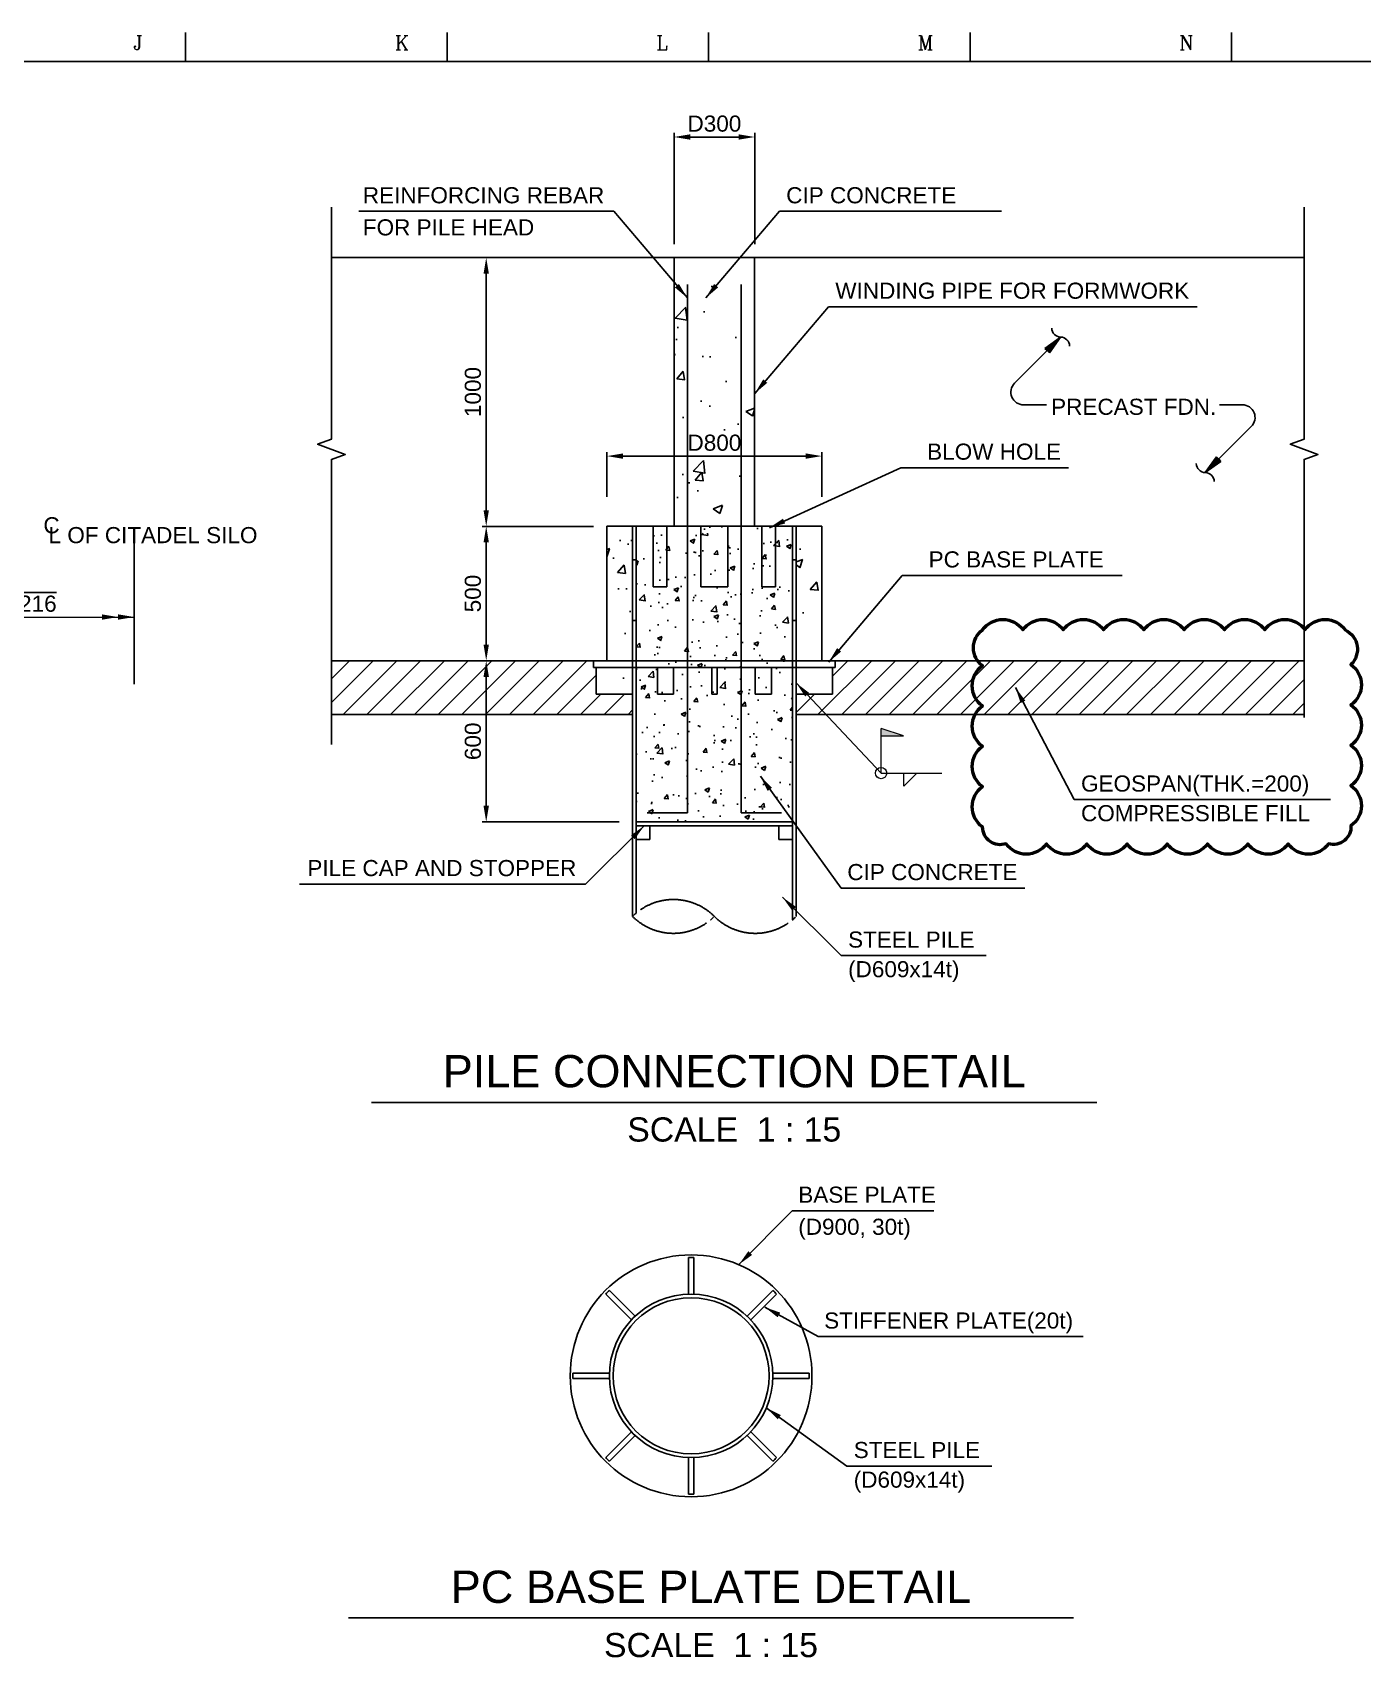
# Model space of a CAD drawing. Header units: millimetres. Extents: x 2448621 to 2484291, y -423869 to -398639.
# Drawn here: x 2467696 to 2477599, y -411046 to -398951 of the extents above; entities that cross this region are included whole.
import ezdxf
from ezdxf.enums import TextEntityAlignment as Align

# ---------------------------------------------------------------- set-up
doc = ezdxf.new("R2010")
doc.units = ezdxf.units.MM
doc.header["$LTSCALE"] = 30
for name, pattern in [('CEN', [62, 60, -1, 0, -1]), ('CENTER', [2, 1.25, -0.25, 0.25, -0.25]), ('CENTER1', [23.5, 20, -1.25, 1, -1.25])]:
    doc.linetypes.add(name, pattern=pattern)
doc.layers.get('Defpoints').update_dxf_attribs({"color": 140})
for name, color, linetype in [('1', 7, 'Continuous'), ('1CEN', 1, 'CEN'), ('3', 3, 'Continuous'), ('C_BLOCK', 7, 'Continuous'), ('C_CEN', 1, 'CENTER'), ('C_CONC', 3, 'Continuous'), ('C_Conc_footing', 3, 'Continuous'), ('C_STEEL', 2, 'Continuous'), ('C_TEXT_01', 2, 'Continuous'), ('CEN', 1, 'CENTER1'), ('CS-RBAR-MINR', 6, 'Continuous'), ('DIM-SCALE', 7, 'Continuous'), ('TAN-TIT', 30, 'Continuous'), ('TITLE', 7, 'Continuous')]:
    doc.layers.add(name, color=color, linetype=linetype)
doc.layers.add('C_DIM', color=7, linetype='Continuous', lineweight=0)
doc.layers.add('C_REV', color=4, linetype='Continuous', lineweight=50)
doc.styles.add('Arial', font='arial.ttf')
doc.styles.add('COM', font='COMPLEX', dxfattribs={"height": 5})
doc.linetypes.add('ZIGZAG', pattern='A,0.00254,-5.08,[131,ltypeshp.shx,S=5.08,R=0,X=-5.08,Y=0],-10.16,[131,ltypeshp.shx,S=5.08,R=180,X=5.08,Y=0],-5.08', length=20.32254)
doc.dimstyles.new('일반도면_0030', dxfattribs={"dimtxt": 120, "dimasz": 120, "dimexe": 30, "dimexo": 100, "dimgap": 37.5, "dimtad": 1, "dimdec": 0, "dimzin": 0, "dimdsep": 46, "dimtxsty": 'Arial', "dimcen": -150, "dimclrd": 7, "dimclre": 7, "dimclrt": 2, "dimadec": 8, "dimazin": 0, "dimtfac": 1, "dimtdec": 0, "dimtix": 1, "dimtmove": 2, "dimatfit": 3, "dimfxl": 1, "dimtolj": 1, "dimtzin": 0, "dimarcsym": 0})
doc.dimstyles.new('일반도면_0050', dxfattribs={"dimtxt": 200, "dimasz": 200, "dimexe": 50, "dimexo": 250, "dimgap": 75, "dimtad": 1, "dimdec": 0, "dimzin": 0, "dimdsep": 46, "dimtxsty": 'Arial', "dimcen": -250, "dimclrd": 7, "dimclre": 7, "dimclrt": 2, "dimadec": 0, "dimazin": 0, "dimtfac": 1, "dimtdec": 0, "dimtix": 1, "dimtmove": 2, "dimatfit": 3, "dimfxl": 1, "dimtolj": 1, "dimtzin": 0, "dimarcsym": 0})

# ---------------------------------------------------------------- blocks, each defined once
blk = doc.blocks.new('BORDER')
at = {"layer": 'TAN-TIT'}
for p, q in [((134763, 164680), (134763, 166122)), ((147741, 164680), (147741, 166122)), ((160720, 164680), (160720, 166122)), ((173699, 164680), (173699, 166122)), ((186677, 164680), (186677, 166122)), ((232823, 164680), (4977, 164680))]:
    blk.add_line(p, q, dxfattribs=at)
at = {"layer": 'TAN-TIT', "style": 'COM'}
for s, p in [('J', (132167, 165257)), ('K', (145146, 165257)), ('L', (158124, 165257)), ('M', (171103, 165257)), ('M', (171103, 165257)), ('N', (184082, 165257))]:
    blk.add_text(s, height=721, dxfattribs=at).set_placement(p)
blk = doc.blocks.new('S1')
at = {"layer": 'C_BLOCK', "color": 1, "linetype": 'Continuous'}
for p, q in [((1.58, 7.47), (-3.5, 2.39)), ((-0.15, 6.23), (1.58, 7.47)), ((-0.04, 6.22), (1.28, 7.17)), ((1.28, 7.17), (0.33, 5.84)), ((1.58, 7.47), (0.34, 5.74)), ((0.1, 5.98), (-0.15, 6.23)), ((-0.04, 6.22), (0.33, 5.84)), ((0.06, 6.21), (0.98, 6.87)), ((0.06, 6.21), (0.33, 5.95)), ((0.1, 5.98), (0.34, 5.74)), ((0.17, 6.21), (0.68, 6.57)), ((0.17, 6.21), (0.32, 6.06)), ((0.68, 6.57), (0.32, 6.06)), ((0.98, 6.87), (0.33, 5.95)), ((0, 0), (-2.51, 0))]:
    blk.add_line(p, q, dxfattribs=at)
for centre, radius, start, end in [((1.61, 8.49), 1.02, 181.7902, 268.2045), ((1.55, 6.45), 1.02, 1.7902, 88.2045), ((-2.51, 1.4), 1.4, 135, 270)]:
    blk.add_arc(centre, radius, start, end, dxfattribs=at)
blk = doc.blocks.new('*D31')
at = {"layer": 'Defpoints', "color": 0}
for p in [(2471074, -403627), (2471873, -403627), (2472164, -404827)]:
    blk.add_point(p, dxfattribs=at)
at = {"layer": 'DIM-SCALE', "color": 7, "lineweight": -2}
for p, q in [((2471773, -403627), (2471044, -403627)), ((2471074, -404707), (2471074, -403747)), ((2472064, -404827), (2471044, -404827))]:
    blk.add_line(p, q, dxfattribs=at)
at = {"layer": 'DIM-SCALE', "color": 7}
for points in [[(2471054, -403747), (2471094, -403747), (2471074, -403627)], [(2471054, -404707), (2471094, -404707), (2471074, -404827)]]:
    blk.add_solid(points, dxfattribs=at)
at = {"layer": 'DIM-SCALE', "color": 2, "insert": (2470975, -404227), "char_height": 120, "attachment_point": 5, "rotation": 90, "style": 'Arial'}
blk.add_mtext('\\A1;600', dxfattribs=at)
blk = doc.blocks.new('*D32')
at = {"layer": 'Defpoints', "color": 0}
for p in [(2471074, -402627), (2471973, -402627), (2471873, -403627)]:
    blk.add_point(p, dxfattribs=at)
at = {"layer": 'DIM-SCALE', "color": 7, "lineweight": -2}
for p, q in [((2471873, -402627), (2471044, -402627)), ((2471074, -403507), (2471074, -402747)), ((2471773, -403627), (2471044, -403627))]:
    blk.add_line(p, q, dxfattribs=at)
at = {"layer": 'DIM-SCALE', "color": 7}
for points in [[(2471054, -402747), (2471094, -402747), (2471074, -402627)], [(2471054, -403507), (2471094, -403507), (2471074, -403627)]]:
    blk.add_solid(points, dxfattribs=at)
at = {"layer": 'DIM-SCALE', "color": 2, "insert": (2470975, -403127), "char_height": 120, "attachment_point": 5, "rotation": 90, "style": 'Arial'}
blk.add_mtext('\\A1;500', dxfattribs=at)
blk = doc.blocks.new('*D33')
at = {"layer": 'Defpoints', "color": 0}
for p in [(2471074, -400627), (2472173, -400627), (2471973, -402627)]:
    blk.add_point(p, dxfattribs=at)
at = {"layer": 'DIM-SCALE', "color": 7, "lineweight": -2}
for p, q in [((2472073, -400627), (2471044, -400627)), ((2471074, -402507), (2471074, -400747)), ((2471873, -402627), (2471044, -402627))]:
    blk.add_line(p, q, dxfattribs=at)
at = {"layer": 'DIM-SCALE', "color": 7}
for points in [[(2471054, -400747), (2471094, -400747), (2471074, -400627)], [(2471054, -402507), (2471094, -402507), (2471074, -402627)]]:
    blk.add_solid(points, dxfattribs=at)
at = {"layer": 'DIM-SCALE', "color": 2, "insert": (2470975, -401627), "char_height": 120, "attachment_point": 5, "rotation": 90, "style": 'Arial'}
blk.add_mtext('\\A1;1000', dxfattribs=at)
blk = doc.blocks.new('*D34')
at = {"layer": 'Defpoints', "color": 0}
for p in [(2473073, -399729), (2472473, -400627), (2473073, -400627)]:
    blk.add_point(p, dxfattribs=at)
at = {"layer": 'DIM-SCALE', "color": 7, "lineweight": -2}
for p, q in [((2472473, -400527), (2472473, -399699)), ((2472593, -399729), (2472953, -399729)), ((2473073, -400527), (2473073, -399699))]:
    blk.add_line(p, q, dxfattribs=at)
at = {"layer": 'DIM-SCALE', "color": 7}
for points in [[(2472593, -399709), (2472593, -399749), (2472473, -399729)], [(2472953, -399709), (2472953, -399749), (2473073, -399729)]]:
    blk.add_solid(points, dxfattribs=at)
at = {"layer": 'DIM-SCALE', "color": 2, "insert": (2472773, -399630), "char_height": 120, "attachment_point": 5, "style": 'Arial'}
blk.add_mtext('\\A1;D300', dxfattribs=at)
blk = doc.blocks.new('*D35')
at = {"layer": 'Defpoints', "color": 0}
for p in [(2473573, -402104), (2471973, -402506), (2473573, -402506)]:
    blk.add_point(p, dxfattribs=at)
at = {"layer": 'DIM-SCALE', "color": 7, "lineweight": -2}
for p, q in [((2471973, -402406), (2471973, -402074)), ((2472093, -402104), (2473453, -402104)), ((2473573, -402406), (2473573, -402074))]:
    blk.add_line(p, q, dxfattribs=at)
at = {"layer": 'DIM-SCALE', "color": 7}
for points in [[(2472093, -402084), (2472093, -402124), (2471973, -402104)], [(2473453, -402084), (2473453, -402124), (2473573, -402104)]]:
    blk.add_solid(points, dxfattribs=at)
at = {"layer": 'DIM-SCALE', "color": 2, "insert": (2472773, -402005), "char_height": 120, "attachment_point": 5, "style": 'Arial'}
blk.add_mtext('\\A1;D800', dxfattribs=at)

msp = doc.modelspace()

# ---------------------------------------------------------------- hatches: boundary and pattern name
h = msp.add_hatch()
h.set_pattern_fill('AR-CONC', color=8, scale=50, style=0)
h.set_pattern_definition([(50, (-28853.95, 2522.2), (358.63009, -31.376067), [37.5, -412.5]), (355, (-28853.95, 2522.2), (-69.375667, 376.096067), [30, -330]), (100.4514, (-28824.06, 2519.6), (289.25469, 344.71977), [31.870095, -350.571056]), (46.1842, (-28853.95, 2622.2), (533.620524, -82.75951), [56.25, -618.75]), (96.6356, (-28809.5, 2615.3), (467.33135, 487.05894), [47.80514, -525.8565]), (351.1842, (-28853.95, 2622.2), (467.33097, 487.0593), [45, -495]), (21, (-28803.95, 2597.2), (298.453526, -201.309445), [37.5, -412.5]), (326, (-28803.95, 2597.2), (121.657666, 362.57502), [30, -330]), (71.4514, (-28779.08, 2580.43), (420.111314, 161.26525), [31.870095, -350.571056]), (37.5, (-28853.95, 2522.21), (6.0799277, 166.446927), [0, -326, 0, -335, 0, -331.25]), (7.5, (-28853.95, 2522.21), (131.534769, 197.205856), [0, -191, 0, -318.5, 0, -126.25]), (327.5, (-28965.45, 2522.21), (266.911218, -11.277436), [0, -125, 0, -390, 0, -517.5]), (317.5, (-29015.45, 2522.2), (291.593085, 50.052491), [0, -162.5, 0, -259, 0, -367.5])])
h.paths.add_polyline_path([(2472772.7, -403626.7), (2472191.7, -403626.7), (2472191.7, -403826.7), (2472772.7, -403826.7)])
h.paths.add_polyline_path([(2472772.7, -403826.7), (2472191.7, -403826.7), (2472191.7, -404826.7), (2472772.7, -404826.7)])
h.paths.add_polyline_path([(2473353.7, -403826.7), (2472772.7, -403826.7), (2472772.7, -404826.7), (2473353.7, -404826.7)])
h.paths.add_polyline_path([(2473353.7, -403626.7), (2472772.7, -403626.7), (2472772.7, -403826.7), (2473353.7, -403826.7)])
h.paths.add_polyline_path([(2473353.7, -402626.7), (2473072.7, -402626.7), (2472772.7, -402626.7), (2472772.7, -402826.7), (2472872.7, -402826.7), (2472872.7, -403326.7), (2472772.7, -403326.7), (2472772.7, -403626.7), (2473353.7, -403626.7)])
h.paths.add_polyline_path([(2472872.7, -402826.7), (2472772.7, -402826.7), (2472772.7, -403326.7), (2472872.7, -403326.7)], flags=17)
h.paths.add_polyline_path([(2472772.7, -402826.7), (2472672.7, -402826.7), (2472672.7, -403326.7), (2472772.7, -403326.7)], flags=17)
h.paths.add_polyline_path([(2472772.7, -402676.7), (2472191.7, -402676.7), (2472191.7, -403626.7), (2472772.7, -403626.7), (2472772.7, -403326.7), (2472672.7, -403326.7), (2472672.7, -402826.7), (2472772.7, -402826.7)])
at = {"layer": 'C_BLOCK'}
msp.add_hatch(color=256, dxfattribs=at).paths.add_polyline_path([(2474014.3, -404132), (2474014.3, -404187.3), (2474180.1, -404187.3)])
at = {"layer": 'C_CONC'}
h = msp.add_hatch(dxfattribs=at)
h.set_pattern_fill('AR-CONC', color=8, scale=100, style=0)
h.set_pattern_definition([(50, (-28853.95, 2322.2), (717.26018, -62.75213), [75, -825]), (355, (-28853.95, 2322.2), (-138.75133, 752.19213), [60, -660]), (100.4514, (-28794.2, 2317), (578.50938, 689.43954), [63.7402, -701.14211]), (46.1842, (-28853.95, 2522.2), (1067.24105, -165.519), [112.5, -1237.5]), (96.6356, (-28765, 2508.4), (934.6627, 974.11787), [95.6103, -1051.713]), (351.1842, (-28854, 2522.2), (934.66195, 974.1186), [90, -990]), (21, (-28753.95, 2472.2), (596.90705, -402.61889), [75, -825]), (326, (-28753.95, 2472.2), (243.31533, 725.15005), [60, -660]), (71.4514, (-28704.2, 2438.66), (840.22263, 322.5305), [63.7402, -701.14211]), (37.5, (-28853.95, 2322.2), (12.159855, 332.893854), [0, -652, 0, -670, 0, -662.5]), (7.5, (-28853.95, 2322.2), (263.069537, 394.41171), [0, -382, 0, -637, 0, -252.5]), (327.5, (-29076.95, 2322.2), (533.822436, -22.554872), [0, -250, 0, -780, 0, -1035]), (317.5, (-29176.95, 2322.2), (583.18617, 100.10498), [0, -325, 0, -518, 0, -735])])
h.paths.add_polyline_path([(2473072.7, -400826.7), (2472472.7, -400826.7), (2472472.7, -402626.7), (2471972.7, -402626.7), (2471972.7, -403826.7), (2472163.7, -403826.7), (2472163.7, -402826.7), (2473381.7, -402826.7), (2473381.7, -403826.7), (2473572.7, -403826.7), (2473572.7, -402626.7), (2473072.7, -402626.7)])
at = {"layer": 'C_CONC', "ltscale": 0.1}
h = msp.add_hatch(dxfattribs=at)
h.set_pattern_fill('ANSI31', color=1, scale=1000, style=0)
h.set_pattern_definition([(45, (0, 0), (-88.3883476, 88.3883476), [])])
h.paths.add_polyline_path([(2472163.7, -404026.7), (2472163.7, -403876.7), (2471892.7, -403876.7), (2471892.7, -403676.7), (2471872.7, -403676.7), (2471872.7, -403626.7), (2469921, -403626.7), (2469921, -404026.7)])
h.paths.add_polyline_path([(2474714.4, -404026.7, -0.1165979), (2474770.4, -403963.8, -0.5205671), (2474770.4, -403663.8, -0.0822534), (2474732.6, -403626.7), (2473672.7, -403626.7), (2473672.7, -403676.7), (2473652.7, -403676.7), (2473652.7, -403876.7), (2473381.7, -403876.7), (2473381.7, -404026.7)])
h.paths.add_polyline_path([(2474732.6, -403626.7, 0.0822534), (2474770.4, -403663.8, 0.5205671), (2474770.4, -403963.8, 0.1165979), (2474714.4, -404026.7), (2477163.9, -404026.7), (2477163.9, -403626.7)])

# ---------------------------------------------------------------- linework, layer by layer
at = {"layer": '1CEN', "color": 1, "linetype": 'CENTER', "ltscale": 0.1}
msp.add_line((2468452.7, -402741.7), (2468452.7, -403802.7), dxfattribs=at)
at = {"layer": '3'}
for p, q in [((2472163.7, -402626.7), (2472163.7, -405530.2)), ((2472163.7, -402626.7), (2473381.7, -402626.7)), ((2472191.7, -402626.7), (2472191.7, -405504.5)), ((2473353.7, -402626.7), (2473353.7, -405555.8)), ((2473381.7, -402626.7), (2473381.7, -405530.2)), ((2472163.7, -402876.7), (2472191.7, -402876.7)), ((2473353.7, -402876.7), (2473381.7, -402876.7)), ((2472163.7, -403326.7), (2472191.7, -403326.7)), ((2473353.7, -403326.7), (2473381.7, -403326.7))]:
    msp.add_line(p, q, dxfattribs=at)
for points in [[(2472318.2, -402626.7), (2472418.2, -402626.7), (2472418.2, -403076.7), (2472318.2, -403076.7)], [(2472672.7, -402626.7), (2472872.7, -402626.7), (2472872.7, -403076.7), (2472672.7, -403076.7)], [(2473227.2, -402626.7), (2473127.2, -402626.7), (2473127.2, -403076.7), (2473227.2, -403076.7)]]:
    msp.add_lwpolyline(points, close=True, dxfattribs=at)
at = {"layer": 'C_CEN', "linetype": 'Continuous'}
for points in [[(2469921, -400252.3), (2469921, -401978.5), (2469818, -402016), (2470024, -402091), (2469921, -402128.5), (2469921, -404249.7)], [(2477163.9, -400252.3), (2477163.9, -401978.5), (2477060.9, -402016), (2477266.9, -402091), (2477163.9, -402128.5), (2477163.9, -404049.7)]]:
    msp.add_lwpolyline(points, dxfattribs=at)
at = {"layer": 'C_CONC', "color": 4}
for p, q in [((2471972.7, -403626.7), (2471972.7, -402626.7)), ((2471972.7, -402626.7), (2472472.7, -402626.7)), ((2473072.7, -402626.7), (2473572.7, -402626.7)), ((2473572.7, -403626.7), (2473572.7, -402626.7))]:
    msp.add_line(p, q, dxfattribs=at)
at = {"layer": 'C_CONC', "color": 1, "ltscale": 0.1}
for p, q in [((2472163.7, -404026.7), (2469921, -404026.7)), ((2477163.9, -404026.7), (2473381.7, -404026.7))]:
    msp.add_line(p, q, dxfattribs=at)
at = {"layer": 'C_CONC'}
for points in [[(2469921, -400626.7), (2477163.9, -400626.7)], [(2473353.7, -404826.7), (2472191.7, -404826.7)], [(2473353.7, -404856.7), (2472191.7, -404856.7)], [(2472291.7, -404856.7), (2472291.7, -404956.7), (2472191.7, -404956.7)], [(2473253.7, -404856.7), (2473253.7, -404956.7), (2473353.7, -404956.7)]]:
    msp.add_lwpolyline(points, dxfattribs=at)
at = {"layer": 'C_CONC', "color": 1, "ltscale": 0.1}
msp.add_lwpolyline([(2477163.9, -403626.7), (2469921, -403626.7)], dxfattribs=at)
at = {"layer": 'C_Conc_footing', "color": 4, "linetype": 'ZIGZAG', "ltscale": 0.002}
for p, q in [((2472472.7, -400626.7), (2472472.7, -402626.7)), ((2473072.7, -400626.7), (2473072.7, -402626.7))]:
    msp.add_line(p, q, dxfattribs=at)
at = {"layer": 'C_DIM', "color": 7}
for p, q in [((2466869.1, -403301.9), (2468452.7, -403301.9)), ((2474180.1, -404187.3), (2474014.3, -404132)), ((2474014.3, -404187.3), (2474014.3, -404132)), ((2474014.3, -404463.6), (2474014.3, -404132)), ((2474014.3, -404187.3), (2474180.1, -404187.3)), ((2474014.3, -404463.6), (2474466.9, -404463.6)), ((2474280.6, -404463.6), (2474183.9, -404560.3)), ((2474183.9, -404560.3), (2474183.9, -404463.6))]:
    msp.add_line(p, q, dxfattribs=at)
msp.add_circle((2474014.3, -404463.6), 41.4, dxfattribs=at)
for points in [[(2468212.7, -403281.9), (2468212.7, -403321.9), (2468332.7, -403301.9)], [(2468332.7, -403281.9), (2468332.7, -403321.9), (2468452.7, -403301.9)]]:
    msp.add_solid(points, dxfattribs=at)
at = {"layer": 'C_REV'}
msp.add_lwpolyline([(2474770.4, -403398, -0.5205671), (2475070.4, -403398, -0.5205671), (2475370.4, -403398, -0.5205671), (2475670.4, -403398, -0.5205671), (2475970.4, -403398, -0.5205671), (2476270.4, -403398, -0.5205671), (2476570.4, -403398, -0.5205671), (2476870.4, -403398, -0.5205671), (2477170.4, -403398, -0.5205671), (2477470.4, -403398, -0.5205671), (2477512.4, -403656.1, -0.5205671), (2477512.4, -403956.1, -0.5205671), (2477512.4, -404256.1, -0.5205671), (2477512.4, -404556.1, -0.5205671), (2477512.4, -404856.1, -0.5205671), (2477345.2, -404989, -0.5205671), (2477045.2, -404989, -0.5205671), (2476745.2, -404989, -0.5205671), (2476445.2, -404989, -0.5205671), (2476145.2, -404989, -0.5205671), (2475845.2, -404989, -0.5205671), (2475545.2, -404989, -0.5205671), (2475245.2, -404989, -0.5205671), (2474945.2, -404989, -0.5205671), (2474770.4, -404863.8, -0.5205671), (2474770.4, -404563.8, -0.5205671), (2474770.4, -404263.8, -0.5205671), (2474770.4, -403963.8, -0.5205671), (2474770.4, -403663.8, -0.5205671), (2474770.4, -403398, -0.5205671)], format="xyb", dxfattribs=at)
at = {"layer": 'C_STEEL'}
for p, q in [((2472163.7, -403626.7), (2471872.7, -403626.7)), ((2471872.7, -403626.7), (2471872.7, -403676.7)), ((2473672.7, -403676.7), (2471872.7, -403676.7)), ((2471892.7, -403676.7), (2471892.7, -403876.7)), ((2472348.2, -403676.7), (2472348.2, -403876.7)), ((2472468.7, -403876.7), (2472468.7, -403676.7)), ((2472752.7, -403676.7), (2472752.7, -403876.7)), ((2472792.7, -403676.7), (2472792.7, -403876.7)), ((2473076.7, -403876.7), (2473076.7, -403676.7)), ((2473197.2, -403676.7), (2473197.2, -403876.7)), ((2473381.7, -403626.7), (2473672.7, -403626.7)), ((2473652.7, -403676.7), (2473652.7, -403876.7)), ((2473672.7, -403626.7), (2473672.7, -403676.7)), ((2472163.7, -403876.7), (2471892.7, -403876.7)), ((2472468.7, -403876.7), (2472348.2, -403876.7)), ((2472752.7, -403876.7), (2472792.7, -403876.7)), ((2473076.7, -403876.7), (2473197.2, -403876.7)), ((2473381.7, -403876.7), (2473652.7, -403876.7)), ((2472579.7, -408340.9), (2472579.7, -408069.8)), ((2472619.7, -408340.9), (2472619.7, -408069.8)), ((2472183.4, -408505), (2471991.7, -408313.3)), ((2473015.9, -408505), (2473207.6, -408313.3)), ((2472155.1, -408533.3), (2471963.4, -408341.6)), ((2473044.2, -408533.3), (2473235.9, -408341.6)), ((2471991, -408929.6), (2471719.9, -408929.6)), ((2473208.3, -408929.6), (2473479.4, -408929.6)), ((2471991, -408969.6), (2471719.9, -408969.6)), ((2473208.3, -408969.6), (2473479.4, -408969.6)), ((2472155.1, -409365.8), (2471963.4, -409557.5)), ((2472183.4, -409394.1), (2471991.7, -409585.8)), ((2473015.9, -409394.1), (2473207.6, -409585.8)), ((2473044.2, -409365.8), (2473235.9, -409557.5)), ((2472579.7, -409558.2), (2472579.7, -409829.3)), ((2472619.7, -409558.2), (2472619.7, -409829.3))]:
    msp.add_line(p, q, dxfattribs=at)
for radius in [900, 609, 581]:
    msp.add_circle((2472599.7, -408949.6), radius, dxfattribs=at)
for start, end in [(88.69771, 91.30229), (133.69771, 136.30229), (43.69771, 46.30229), (178.69771, 181.30229), (358.69771, 1.30229), (223.69771, 226.30229), (313.69771, 316.30229), (268.69771, 271.30229)]:
    msp.add_arc((2472599.7, -408949.6), 880, start, end, dxfattribs=at)
at = {"layer": 'CEN', "color": 3}
for points in [[(2472163.7, -405530.2, -0.4142136), (2472772.7, -405530.2, 0.4142136), (2473381.7, -405530.2, 0.4142136)], [(2472163.7, -405530.2, 0.4142136), (2472772.7, -405530.2)]]:
    msp.add_lwpolyline(points, format="xyb", dxfattribs=at)
at = {"layer": 'CS-RBAR-MINR'}
for p, q in [((2472572.7, -400826.7), (2472572.7, -404759.6)), ((2472972.7, -400826.7), (2472972.7, -404759.6)), ((2472572.7, -404759.6), (2472272.7, -404759.6)), ((2472972.7, -404759.6), (2473272.7, -404759.6))]:
    msp.add_line(p, q, dxfattribs=at)
at = {"layer": 'TITLE', "color": 1, "linetype": 'Continuous'}
for p, q in [((2475620.7, -406914), (2470220.7, -406914)), ((2475447.6, -410751.6), (2470047.6, -410751.6))]:
    msp.add_line(p, q, dxfattribs=at)

# ---------------------------------------------------------------- block references
at = {"layer": '1', "xscale": 0.15, "yscale": 0.15, "zscale": 0.15}
msp.add_blockref('BORDER', (2448621.4, -423869.4), dxfattribs=at)
at = {"layer": 'C_BLOCK', "color": 7, "linetype": 'Continuous', "lineweight": 0, "xscale": 67.5, "yscale": 67.5, "zscale": 67.5}
msp.add_blockref('S1', (2475244.5, -401722.5), dxfattribs=at)
at = {"layer": 'C_BLOCK', "color": 7, "linetype": 'Continuous', "lineweight": 0, "xscale": 67.5, "yscale": 67.5, "zscale": 67.5, "rotation": 180}
msp.add_blockref('S1', (2476534.6, -401722.5), dxfattribs=at)

# ---------------------------------------------------------------- texts
at = {"layer": 'C_TEXT_01', "style": 'Arial'}
for s, p in [('REINFORCING REBAR', (2470155.4, -400162.5)), ('CIP CONCRETE', (2473307.6, -400162.5)), ('FOR PILE HEAD', (2470155.4, -400401.5)), ('WINDING PIPE FOR FORMWORK', (2473673.3, -400872.9)), ('BLOW HOLE', (2474357.2, -402070.9)), ('C', (2467776.8, -402618.8)), ('L OF CITADEL SILO', (2467815.1, -402692.1)), ('PC BASE PLATE', (2474368.1, -402872.9)), ('GEOSPAN(THK.=200)', (2475502.7, -404541.2)), ('COMPRESSIBLE FILL', (2475502.7, -404761.6)), ('PILE CAP AND STOPPER', (2469742.2, -405170.3)), ('CIP CONCRETE', (2473762.6, -405200.1)), ('STEEL PILE', (2473768.5, -405702.5)), ('(D609x14t)', (2473768.5, -405922.9)), ('BASE PLATE', (2473397.5, -407601.3)), ('(D900, 30t)', (2473397.5, -407840.2)), ('STIFFENER PLATE(20t)', (2473590.3, -408538)), ('STEEL PILE', (2473810.3, -409501.8)), ('(D609x14t)', (2473810.3, -409722.2))]:
    msp.add_text(s, height=120, dxfattribs=at).set_placement(p, align=Align.MIDDLE_LEFT)
msp.add_text('PRECAST FDN.', height=120, dxfattribs=at).set_placement((2475894.9, -401736.9), align=Align.MIDDLE_CENTER)
at = {"layer": 'C_TEXT_01', "color": 2, "insert": (2467642.5, -403203.2), "char_height": 120, "attachment_point": 5, "style": 'Arial'}
msp.add_mtext('\\A1;{\\O66216}', dxfattribs=at)
at = {"layer": 'TITLE', "color": 3, "ltscale": 10, "style": 'Arial'}
for s, p in [('PILE CONNECTION DETAIL', (2472920.7, -406802)), ('PC BASE PLATE DETAIL', (2472747.6, -410639.6))]:
    msp.add_text(s, height=240, dxfattribs=at).set_placement(p, align=Align.CENTER)
at = {"layer": 'TITLE', "color": 2, "linetype": 'Continuous', "style": 'Arial'}
for p in [(2472920.8, -407026), (2472747.8, -410863.6)]:
    msp.add_text('SCALE  1 : 15', height=180, dxfattribs=at).set_placement(p, align=Align.TOP_CENTER)

# ---------------------------------------------------------------- dimensions: what is measured, and where the dimension line sits
at = {"layer": 'DIM-SCALE', "color": 3}
for base, p1, p2, picture, middle in [((2473072.7, -399728.9), (2472472.7, -400626.7), (2473072.7, -400626.7), '*D34', (2472772.7, -399630.1)), ((2473572.7, -402103.6), (2471972.7, -402505.9), (2473572.7, -402505.9), '*D35', (2472772.7, -402004.8))]:
    dim = msp.add_linear_dim(base=base, p1=p1, p2=p2, text='D<>', dimstyle='일반도면_0030', override={"dimlfac": 0.5}, dxfattribs=at)
    dim.commit()
    dim.dimension.update_dxf_attribs({"geometry": picture, "text_midpoint": middle})
for base, p1, p2, picture, middle in [((2471074.2, -400626.7), (2471972.7, -402626.7), (2472172.7, -400626.7), '*D33', (2470975.4, -401626.7)), ((2471074.2, -402626.7), (2471872.7, -403626.7), (2471972.7, -402626.7), '*D32', (2470975.4, -403126.7)), ((2471074.2, -403626.7), (2472163.7, -404826.7), (2471872.7, -403626.7), '*D31', (2470975.4, -404226.7))]:
    dim = msp.add_linear_dim(base=base, p1=p1, p2=p2, angle=90, dimstyle='일반도면_0030', override={"dimlfac": 0.5}, dxfattribs=at)
    dim.commit()
    dim.dimension.update_dxf_attribs({"geometry": picture, "text_midpoint": middle})

# ---------------------------------------------------------------- leaders
at = {"layer": 'DIM-SCALE'}
for points in [[(2472571.5, -400927), (2472023.5, -400281.9), (2470126.4, -400281.9)], [(2472708.5, -400927), (2473256.5, -400281.9), (2474909.8, -400281.9)], [(2473073.8, -401637.4), (2473621.8, -400992.4), (2476367.7, -400992.4)], [(2473182.4, -402637.4), (2474161, -402190.4), (2475409.5, -402190.4)], [(2473623.8, -403637.4), (2474171.8, -402992.4), (2475808.7, -402992.4)], [(2473381.7, -403792.5), (2474014.3, -404463.6), (2474014.3, -404463.6)], [(2475014.9, -403826.7), (2475451.6, -404660.7), (2477360.2, -404660.7)], [(2473115.1, -404487.3), (2473717.4, -405319.6), (2475084.4, -405319.6)], [(2472250.8, -404855.8), (2471814.1, -405289.8), (2469682.8, -405289.8)], [(2473280.7, -405388), (2473717.4, -405822), (2474796.7, -405822)], [(2472955.4, -408121.1), (2473352.3, -407720.7), (2474407.3, -407720.7)], [(2473148.3, -408438.4), (2473545.1, -408657.4), (2475518, -408657.4)], [(2473159.1, -409187.3), (2473759.2, -409621.3), (2474838.4, -409621.3)]]:
    msp.add_leader(points, dimstyle='일반도면_0050', override={"dimasz": 120}, dxfattribs=at)

doc.saveas('drawing.dxf')
